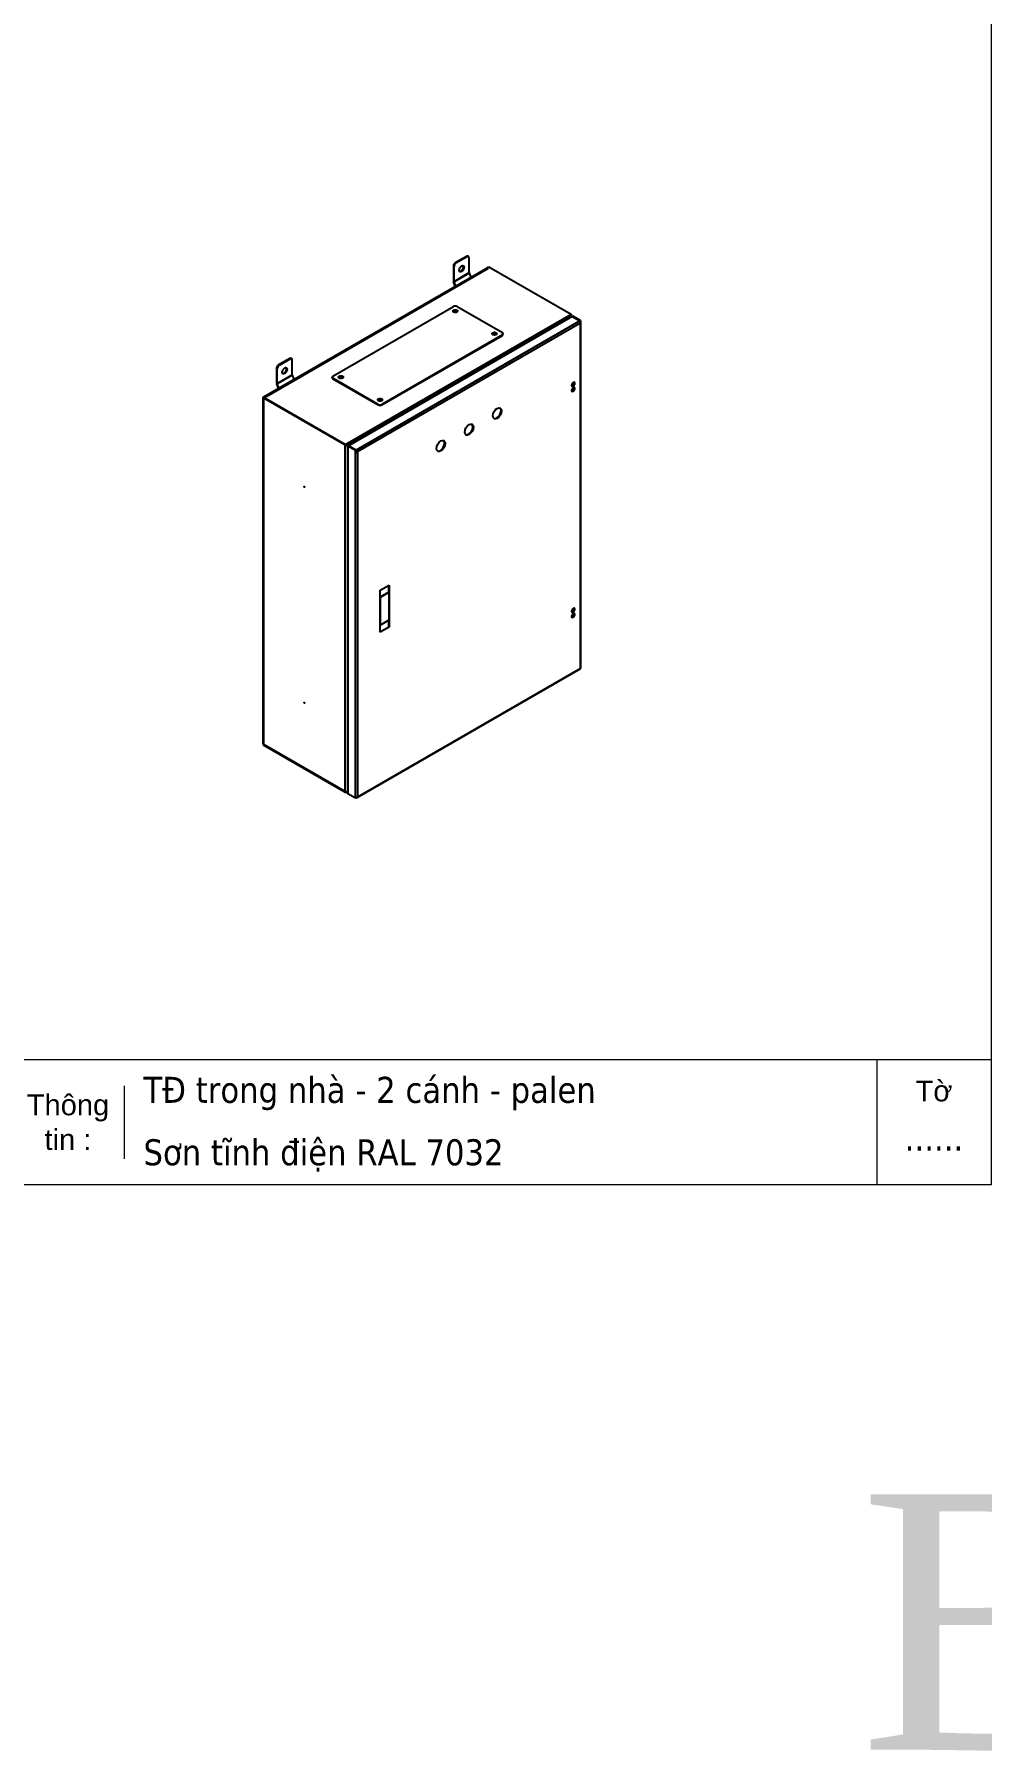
# Model space of a CAD drawing. Header units: inches. Extents: x 21 to 136330, y 8 to 58290.
# Drawn here: x 116648 to 118131, y 26559 to 29254 of the extents above; entities that cross this region are included whole.
import ezdxf
from ezdxf.enums import TextEntityAlignment as Align

# ---------------------------------------------------------------- set-up
doc = ezdxf.new("R2010")
doc.units = ezdxf.units.IN
doc.header["$MEASUREMENT"] = 0
doc.layers.add('0 TĂNG CỨNG', color=7, linetype='Continuous', lineweight=15)
doc.layers.add('1-EMC-ACESS', color=4, linetype='Continuous')
doc.layers.add('@.0.DM. NÉT CHÍNH', color=7, linetype='Continuous')
doc.styles.add('ARIAL', font='arial.ttf')
doc.styles.add('Tahoma (Input Text)', font='tahoma.ttf')

# ---------------------------------------------------------------- blocks, each defined once
blk = doc.blocks.new('KHUNG KT1')
at = {"color": 7}
for p, q in [((7128, -4752), (0, -4752)), ((6864, -4752), (6864, -5040)), ((5128.7, -4812), (5128.7, -4980))]:
    blk.add_line(p, q, dxfattribs=at)
blk.add_lwpolyline([(0, 0), (7128, 0), (7128, -5040), (0, -5040)], close=True, dxfattribs=at)
at = {"color": 2, "char_height": 48, "attachment_point": 5, "style": 'ARIAL'}
for s, insert, width in [('Tờ', (6996, -4824), 264), ('Thông\\Ptin :', (4998.8, -4896), 259.945)]:
    blk.add_mtext(s, dxfattribs=dict(at, insert=insert, width=width))
at = {"color": 1, "style": 'Tahoma (Input Text)', "flags": 8}
for tag, p in [('#01', (328.9, -4851.1)), ('#03', (1514.7, -4846.3)), ('#05', (2819, -4851.1)), ('#07', (4424, -4851.1)), ('#09', (5172.9, -4851.1)), ('#02', (189.8, -4995.1)), ('#04', (1755.3, -4995.1)), ('#06', (2727.8, -4995.1)), ('#08', (4382.7, -4995.1)), ('#10', (5172.9, -4995.1))]:
    blk.add_attdef(tag, p, '', height=60, dxfattribs=at)
blk.add_attdef('#11', text='', height=60, dxfattribs=at).set_placement((6996, -4961.6), align=Align.CENTER)
at = {"layer": '0 TĂNG CỨNG', "color": 1, "style": 'ARIAL'}
blk.add_attdef('#12', (852.8, -4987.6), '', height=60, dxfattribs=at)
blk = doc.blocks.new('ư122')
at = {"layer": '@.0.DM. NÉT CHÍNH'}
for p, q in [((171.4, 847.5), (153.7, 837.3)), ((154.7, 836.7), (153.7, 837.3)), ((172.4, 846.9), (154.7, 836.7)), ((171.4, 847.5), (172.4, 846.9)), ((174.5, 847.1), (173.4, 847.7)), ((175.4, 822.1), (175.4, 845.2)), ((-146.5, 627.6), (203.5, 829.6)), ((203.5, 828.6), (-143.6, 628.2)), ((204, 828.4), (-143.1, 628)), ((205.3, 828.3), (-142.4, 627.6)), ((150.7, 832.2), (151.8, 831.6)), ((150.7, 832.2), (150.7, 809.1)), ((150.7, 809.1), (151.8, 808.4)), ((151.8, 808.4), (151.8, 831.6)), ((151.8, 808.4), (175.4, 822.1)), ((175.5, 821.4), (151.9, 807.8)), ((175.5, 821.4), (178, 814.9)), ((203.5, 829.3), (206.4, 831)), ((203.5, 829.3), (205.3, 828.3)), ((203.5, 828.3), (203.5, 829.3)), ((203.7, 828.2), (203.5, 828.3)), ((205.3, 828.3), (205.3, 828.3)), ((205.3, 828.3), (205.3, 828.3)), ((206.4, 831), (334.9, 756.8)), ((151.9, 807.8), (151, 807.7)), ((153.6, 800.9), (151, 807.7)), ((154.4, 801.3), (151.9, 807.8)), ((-37.8, 660.1), (150.8, 768.9)), ((-18.6, 552.7), (334.9, 756.8)), ((153.7, 762.8), (150.3, 760.8)), ((153.7, 762.9), (153.7, 762.8)), ((157.1, 760.8), (153.7, 762.8)), ((156.7, 768.9), (227.4, 728.1)), ((335.6, 754.8), (335.6, 753.3)), ((335.2, 753.1), (-14.4, 551.3)), ((336.8, 753.2), (-13.5, 550.9)), ((-1, 544.6), (347.9, 746)), ((349.6, 742.9), (0.8, 541.5)), ((335.6, 754.4), (335.3, 754.6)), ((336.8, 753.2), (348.6, 746.4)), ((337.9, 753.8), (337, 753.3)), ((337, 753.1), (337, 753.3)), ((337, 753.3), (348.8, 746.5)), ((349.6, 747), (337.9, 753.8)), ((347.9, 746), (348.6, 746.4)), ((348.6, 745.4), (348.6, 746.4)), ((348.6, 745.4), (348.6, 745.4)), ((348.8, 746.5), (349.6, 747)), ((348.8, 745.2), (348.8, 746.5)), ((349.6, 744.9), (349.1, 744.6)), ((349.5, 743.8), (350.3, 744.3)), ((349.6, 747), (349.6, 744.9)), ((349.6, 202.6), (349.6, 742.9)), ((350.4, 203.7), (350.4, 743.9)), ((227.4, 724.7), (38.8, 615.8)), ((38.8, 614.8), (227.4, 723.7)), ((215, 727.4), (211.6, 725.5)), ((215, 727.5), (215, 727.4)), ((218.4, 725.5), (215, 727.4)), ((227.4, 723.7), (227.4, 724.7)), ((228.6, 725.4), (228.6, 726.4)), ((-105.6, 687.6), (-123.3, 677.4)), ((-122.2, 676.8), (-123.3, 677.4)), ((-104.5, 687), (-122.2, 676.8)), ((-105.6, 687.6), (-104.5, 687)), ((-102.5, 687.2), (-103.5, 687.8)), ((-101.6, 662.2), (-101.6, 685.3)), ((-126.2, 672.3), (-125.2, 671.7)), ((-126.2, 672.3), (-126.2, 649.2)), ((-126.2, 649.2), (-125.2, 648.5)), ((-125, 647.9), (-125.9, 647.8)), ((-123.3, 641), (-125.9, 647.8)), ((-125.2, 648.5), (-125.2, 671.7)), ((-125.2, 648.5), (-101.6, 662.2)), ((-101.5, 661.5), (-125, 647.9)), ((-122.5, 641.4), (-125, 647.9)), ((-101.5, 661.5), (-99, 655)), ((-39, 657.3), (-39, 658.4)), ((-37.8, 655.6), (-37.8, 656.7)), ((32.9, 615.8), (-37.8, 656.7)), ((-37.8, 655.6), (32.9, 614.8)), ((-25.4, 659.4), (-28.8, 657.4)), ((-25.4, 659.5), (-25.4, 659.4)), ((-22, 657.4), (-25.4, 659.4)), ((337, 644.8), (337, 648.8)), ((338.1, 649.9), (338.7, 650.2)), ((-147.2, 84.3), (-147.2, 626.5)), ((-147.1, 626.9), (-144.2, 628.6)), ((-18.6, 552.7), (-147.1, 626.9)), ((-147.1, 625.9), (-147.1, 626.9)), ((-18.6, 551.7), (-147.1, 625.9)), ((-18.6, 551.7), (-146.5, 625.5)), ((-146.5, 625.5), (-146.5, 83.2)), ((-142.4, 627.6), (-144.2, 628.6)), ((-142.4, 627.6), (-142.4, 627.6)), ((-142.4, 627.6), (-142.4, 627.6)), ((-142.4, 627.6), (-142.4, 627.6)), ((35.9, 624), (32.5, 622)), ((35.9, 624.1), (35.9, 624)), ((39.2, 622), (35.9, 624)), ((337, 636.6), (337, 640.6)), ((337.3, 644.9), (337.9, 645.3)), ((338.1, 644.4), (337.3, 644.9)), ((337.3, 636.8), (337.9, 637.1)), ((338.1, 636.2), (337.3, 636.8)), ((338.7, 644.7), (337.9, 645.3)), ((338.7, 636.6), (337.9, 637.1)), ((338.7, 644.7), (338.1, 644.4)), ((338.1, 641.7), (338.7, 642)), ((338.7, 636.6), (338.1, 636.2)), ((32.9, 614.8), (32.9, 615.8)), ((38.8, 614.8), (38.8, 615.8)), ((-18.6, 551.7), (-18.6, 552.7)), ((-18.6, 9.4), (-18.6, 551.7)), ((-16.9, 551.7), (-16.2, 551.3)), ((-16.2, 551.3), (-15.1, 550.7)), ((-15.3, 550.5), (-15.3, 7.9)), ((-14.5, 551), (-15.1, 550.7)), ((-14.9, 550.5), (-15.1, 550.7)), ((-14.9, 550.5), (-15.1, 550.7)), ((-15.1, 550.7), (-15.1, 550.5)), ((-14.5, 550.3), (-13.6, 550.8)), ((-14.5, 550.3), (-14.5, 6)), ((-2.7, 543.5), (-14.5, 550.3)), ((-13.6, 550.8), (-1.9, 544)), ((-1.7, 544.1), (-13.5, 550.9)), ((-13.5, 550.9), (-13.5, 550.8)), ((-1.9, 544), (-2.7, 543.5)), ((-2.7, 541.5), (-2.7, 543.5)), ((-2.7, 541.5), (-1.9, 542)), ((-2.7, 1.2), (-2.7, 541.5)), ((-1.9, 544), (-1.9, 542)), ((-1.9, 543.2), (-1.7, 543.1)), ((-1, 542.5), (-1.9, 543)), ((-1, 542.5), (-1.9, 543)), ((-1.7, 544.1), (-1, 544.6)), ((-1.7, 543.1), (-1.7, 544.1)), ((-1, 543.5), (-1.7, 543.1)), ((-1.6, 541.1), (-0.1, 542)), ((-1, 544.6), (-1, 543.5)), ((-1, 542.5), (-0.3, 542.9)), ((-1, 541.8), (-1, 542.5)), ((-0.2, 542.1), (-0.1, 542.2)), ((-0.2, 541.9), (-0.2, 542.1)), ((-0.1, 542), (-0.1, 543.8)), ((-0.1, 542), (0.8, 541.5)), ((0.8, 541.5), (0.8, 1.2)), ((36.2, 324.8), (50.3, 332.9)), ((36.2, 258.8), (36.2, 324.8)), ((49.4, 322), (49.4, 332.4)), ((50.3, 332.9), (50.3, 300.1)), ((36.2, 314.4), (49.4, 322)), ((50.2, 321.5), (36.2, 313.4)), ((36.2, 313.4), (36.2, 313.5)), ((36.2, 313.4), (36.2, 270.2)), ((50.2, 321.5), (49.4, 322)), ((50.2, 300.1), (50.2, 321.5)), ((50.3, 300.1), (50.2, 300.2)), ((50.3, 300.1), (50.2, 300.1)), ((50.2, 299.7), (50.3, 299.8)), ((50.2, 278.3), (50.2, 299.7)), ((50.3, 299.8), (50.3, 266.9)), ((36.2, 270.2), (50.2, 278.3)), ((36.2, 270.2), (36.2, 270.2)), ((49.4, 267.5), (49.4, 277.8)), ((337, 291), (337, 295)), ((337, 282.8), (337, 286.8)), ((337.3, 291.1), (337.9, 291.4)), ((338.1, 290.6), (337.3, 291.1)), ((337.3, 282.9), (337.9, 283.3)), ((338.1, 282.4), (337.3, 282.9)), ((338.7, 290.9), (337.9, 291.4)), ((338.7, 282.8), (337.9, 283.3)), ((338.1, 296), (338.7, 296.4)), ((338.7, 290.9), (338.1, 290.6)), ((338.1, 287.9), (338.7, 288.2)), ((338.7, 282.8), (338.1, 282.4)), ((36.2, 259.8), (49.4, 267.5)), ((50.3, 266.9), (36.2, 258.8)), ((50.3, 266.9), (49.4, 267.5)), ((0.3, 0.1), (349.1, 201.5)), ((0.8, 1.2), (349.6, 202.6)), ((-147, 83.6), (-147.1, 83.6)), ((-18.6, 9.4), (-147.1, 83.6)), ((-147.1, 83.6), (-147.1, 82.6)), ((-147.1, 82.6), (-18.6, 8.4)), ((-146.5, 83.2), (-18.6, 9.4)), ((-18.6, 9.4), (-18.6, 8.4)), ((-16.5, 8.8), (-15.3, 9.5)), ((-2.7, -0.8), (-14.5, 6)), ((-2.7, -0.8), (-2.7, 1.2)), ((-1.9, 0.9), (-1.9, -0.3)), ((-1.7, 0.8), (-1.9, 0.9)), ((-1.7, 0.8), (-1.6, 0.9)), ((-1.7, 0.8), (-1.7, -0.2)), ((-1, 0.2), (-1.7, -0.2)), ((-1, 0.2), (-1, 0.8)), ((-0.1, 0), (-0.1, 0.9)), ((-1.9, -0.3), (-2.7, -0.8)), ((-1.9, -0.1), (-1.7, -0.2))]:
    blk.add_line(p, q, dxfattribs=at)
for centre, major_axis, start_param, end_param in [((153.7, 833.9), (-2.08, -3.61), 3.926991, 5.497787), ((154.7, 833.3), (2.08, 3.61), 0.785398, 2.356194), ((171.4, 844.1), (2.08, 3.61), 0, 0.785398), ((172.4, 843.5), (2.08, 3.61), 5.497787, 7.068583), ((152.8, 807.8), (1.5, -2.6), 3.926991, 4.45059), ((162.5, 828.8), (-2.71, -4.69), 0.197088, 2.944505), ((176.4, 821.4), (-0.75, 1.3), 0.785398, 1.308997), ((205.3, 828.6), (2.5, 0), 1.770509, 2.356194), ((205.3, 826.2), (-1.25, 2.17), 5.497787, 6.283185), ((152.8, 807.8), (-0.75, 1.3), 0.785398, 1.308997), ((153.7, 760.8), (3.75, 0), 0.237941, 2.903652), ((153.7, 767.2), (4.17, 0), 0.785398, 2.356194), ((333.1, 754.8), (2.5, 0), 6.021386, 6.871467), ((224.4, 726.4), (4.17, 0), 5.497787, 7.068583), ((333.1, 753.8), (1.77, 3.06), 4.790313, 5.235988), ((347.9, 743.9), (1.25, -2.17), 1.832596, 2.356194), ((347.9, 743.9), (1.25, -2.17), 0.785398, 1.832596), ((347.9, 743.9), (2.5, 0), 0.261799, 0.785398), ((347.9, 743.9), (2.5, 0), 5.497787, 6.544985), ((215, 725.4), (3.75, 0), 0.237941, 2.903652), ((224.4, 725.4), (4.17, 0), 5.497787, 6.283185), ((-123.3, 674), (-2.08, -3.61), 3.926991, 5.497787), ((-122.2, 673.4), (2.08, 3.61), 0.785398, 2.356194), ((-105.6, 684.2), (2.08, 3.61), 0, 0.785398), ((-104.5, 683.6), (2.08, 3.61), 5.497787, 7.068583), ((-124.1, 647.9), (1.5, -2.6), 3.926991, 4.45059), ((-124.1, 647.9), (-0.75, 1.3), 0.785398, 1.308997), ((-114.4, 668.9), (-2.71, -4.69), 0.197088, 2.944505), ((-100.5, 661.5), (-0.75, 1.3), 0.785398, 1.308997), ((-34.9, 658.4), (-4.17, 0), 5.497787, 7.068583), ((-34.9, 657.3), (-4.17, 0), 0, 0.785398), ((-25.4, 657.3), (3.75, 0), 0.237941, 2.903652), ((338.1, 647.1), (-1.67, -2.89), 3.926991, 7.068583), ((337.9, 648), (1.67, 2.89), 3.926991, 6.01481), ((338.7, 647.5), (1.67, 2.89), 3.926991, 7.068583), ((-144.7, 626.5), (-2.5, 0), 5.497787, 6.623022), ((-142.4, 625.5), (-1.25, 2.17), 5.497787, 5.579459), ((35.9, 622), (3.75, 0), 0.237941, 2.903652), ((338.1, 639), (-1.67, -2.89), 3.926991, 7.068583), ((337.3, 647.6), (-1.67, -2.89), 0.268375, 0.785398), ((337.3, 639.5), (-1.67, -2.89), 0.268375, 0.785398), ((337.9, 639.8), (1.67, 2.89), 3.926991, 6.01481), ((338.7, 639.3), (1.67, 2.89), 3.926991, 7.068583), ((35.9, 617.5), (-4.17, 0), 0.785398, 2.356194), ((35.9, 616.5), (4.17, 0), 3.926991, 5.497787), ((218.5, 602.2), (-4.79, -8.3), 0.092363, 3.04923), ((174.3, 576.7), (-4.79, -8.3), 0.092363, 3.04923), ((-16.9, 552.7), (-2.5, 0), 0.785398, 1.832596), ((-1, 542.5), (2.5, 0), 3.926991, 4.45059), ((-1, 542.5), (-1.25, 0), 0.785398, 2.356194), ((-1, 542.5), (2.5, 0), 4.45059, 5.497787), ((-1, 542.5), (-1.25, 2.17), 4.974188, 5.497787), ((-1, 542.5), (0.63, -1.08), 0.785398, 2.356194), ((-1, 542.5), (-1.25, 2.17), 3.926991, 4.974188), ((130.1, 551.2), (-4.79, -8.3), 0.092363, 3.04923), ((337.9, 294.2), (1.67, 2.89), 3.926991, 6.01481), ((338.7, 293.7), (1.67, 2.89), 3.926991, 7.068583), ((338.1, 293.3), (-1.67, -2.89), 3.926991, 7.068583), ((338.1, 285.1), (-1.67, -2.89), 3.926991, 7.068583), ((337.3, 293.8), (-1.67, -2.89), 0.268375, 0.785398), ((337.3, 285.7), (-1.67, -2.89), 0.268375, 0.785398), ((337.9, 286), (1.67, 2.89), 3.926991, 6.01481), ((338.7, 285.5), (1.67, 2.89), 3.926991, 7.068583), ((347.9, 203.7), (1.25, -2.17), 0, 0.785398), ((347.9, 203.7), (2.5, 0), 5.497787, 6.283185), ((-144.7, 84.3), (-2.5, 0), 0, 0.785398), ((-16.9, 10.4), (2.5, 0), 3.926991, 4.974188), ((-16.9, 11.5), (-1.77, -3.06), 1.047198, 1.492872), ((-1, 2.3), (-2.5, 0), 0.785398, 1.308997), ((-1, 2.3), (-2.5, 0), 1.308997, 2.356194), ((-1, 2.3), (1.25, -2.17), 5.497787, 6.021386), ((-1, 2.3), (1.25, -2.17), 6.021386, 7.068583)]:
    blk.add_ellipse(centre, major_axis=major_axis, ratio=0.57735, start_param=start_param, end_param=end_param, dxfattribs=at)
for centre, major_axis in [((163.6, 828.2), (2.71, 4.69)), ((153.7, 761.8), (3.75, 0)), ((215, 726.4), (3.75, 0)), ((-113.4, 668.3), (2.71, 4.69)), ((-25.4, 658.4), (3.75, 0)), ((35.9, 623), (3.75, 0)), ((219.4, 601.7), (-4.79, -8.3)), ((175.2, 576.2), (-4.79, -8.3)), ((131, 550.7), (-4.79, -8.3)), ((-82.6, 486.6), (0.417, -0.722)), ((-82.6, 148.4), (0.417, -0.722))]:
    blk.add_ellipse(centre, major_axis=major_axis, ratio=0.57735, dxfattribs=at)
for points, knots in [([(334.9, 756.8), (335.1, 756.3), (335.3, 755.3), (335.3, 754.3), (335.2, 753.9), (335.1, 753.4), (335, 753)], [0, 0, 0, 0, 1.026322, 1.026322, 1.026322, 1.492872, 1.492872, 1.492872, 1.492872]), ([(336, 753.3), (336.2, 753.4), (336.4, 753.6), (336.6, 753.6), (336.7, 753.6), (336.7, 753.7), (336.7, 753.7)], [-0.4991094, -0.4991094, -0.4991094, -0.4991094, -0.3376904, -0.3376904, -0.3376904, -0.3123669, -0.3123669, -0.3123669, -0.3123669]), ([(-15.1, 550.7), (-15.5, 551.2), (-16.2, 551.8), (-17.1, 552.3), (-17.6, 552.5), (-18.1, 552.7), (-18.6, 552.7)], [0, 0, 0, 0, 1.026322, 1.026322, 1.026322, 1.570796, 1.570796, 1.570796, 1.570796]), ([(-15.3, 550.5), (-15.2, 550.5), (-15.1, 550.5), (-15, 550.5), (-14.9, 550.5), (-14.9, 550.5)], [0, 0, 0, 0, 0.05927995, 0.05927995, 0.09014285, 0.09014285, 0.09014285, 0.09014285]), ([(-14.9, 550.5), (-14.8, 550.6), (-14.6, 550.6), (-14.3, 550.6), (-14.1, 550.7), (-13.9, 550.8), (-13.9, 550.8), (-13.8, 550.8)], [0, 0, 0, 0, 0.0657669, 0.0657669, 0.1323234, 0.1323234, 0.156553, 0.156553, 0.156553, 0.156553]), ([(-14.1, 551.3), (-14.1, 551.2), (-14.1, 551.1), (-14.1, 550.9), (-14, 550.8), (-14, 550.7)], [-0.27624246, -0.27624246, -0.27624246, -0.27624246, -0.21413632, -0.21413632, -0.17938515, -0.17938515, -0.17938515, -0.17938515]), ([(-14, 551.3), (-14, 551.1), (-14, 551), (-14, 550.9), (-14, 550.8), (-14, 550.7)], [-0.29607044, -0.29607044, -0.29607044, -0.29607044, -0.23376334, -0.23376334, -0.20012323, -0.20012323, -0.20012323, -0.20012323]), ([(-18.6, 8.4), (-17.7, 8.3), (-16.7, 8.5), (-16, 9.2), (-15.7, 9.4), (-15.4, 9.8), (-15.3, 10.1)], [0, 0, 0, 0, 1.026322, 1.026322, 1.026322, 1.454382, 1.454382, 1.454382, 1.454382]), ([(-15.3, 7.9), (-15.3, 7.7), (-15.2, 7.5), (-15.2, 7.3), (-15.2, 7.3), (-15.2, 7.2), (-15.2, 7.1)], [-0.468655, -0.468655, -0.468655, -0.468655, -0.350237, -0.350237, -0.350237, -0.3033353, -0.3033353, -0.3033353, -0.3033353])]:
    blk.add_open_spline(points, degree=3, knots=knots, dxfattribs=at)
for points in [[(335.2, 753.1), (335.4, 753.2), (335.5, 753.2), (335.7, 753.3)], [(335.7, 753.3), (335.8, 753.3), (335.9, 753.3), (336, 753.3)], [(336, 753.3), (336.2, 753.3), (336.5, 753.3), (336.8, 753.2)], [(336.7, 753.7), (336.6, 753.5), (336.5, 753.4), (336.4, 753.3)], [(336.7, 753.7), (337.1, 753.8), (337.5, 753.8), (337.9, 753.8)], [(337, 753.3), (336.9, 753.3), (336.9, 753.2), (336.8, 753.2)], [(-15.2, 550.5), (-15.2, 550.5), (-15.3, 550.5), (-15.3, 550.5)], [(-14.5, 550.3), (-14.8, 550.4), (-15.1, 550.5), (-15.2, 550.5)], [(-14.9, 550.5), (-15, 550.5), (-15.1, 550.5), (-15.2, 550.5)], [(-14.1, 551.3), (-14.4, 551.4), (-14.6, 551.1), (-14.5, 550.6)], [(-14, 551.3), (-14, 551.3), (-14.1, 551.3), (-14.1, 551.3)], [(-13.5, 550.9), (-13.7, 551.1), (-13.9, 551.2), (-14, 551.3)], [(-13.8, 550.8), (-13.7, 550.8), (-13.7, 550.8), (-13.6, 550.8)], [(-15.2, 7.1), (-15.1, 6.7), (-14.9, 6.3), (-14.5, 6)]]:
    blk.add_open_spline(points, degree=3, dxfattribs=at)

msp = doc.modelspace()

# ---------------------------------------------------------------- block references
at = {"layer": '0 TĂNG CỨNG', "color": 1}
ref = msp.add_blockref('KHUNG KT1', (113306.2353, 30874.8737), dxfattribs=dict(at, xscale=0.6789308409752146, yscale=0.6789308409752146, zscale=0.6789308409752146))
ref.add_attrib('#10', 'Sơn tĩnh điện RAL 7032', (116818.2766, 27483.5731), dxfattribs={"layer": '0', "color": 1, "height": 40.73585, "style": 'Tahoma (Input Text)'})
ref.add_attrib('#09', 'TÐ trong nhà - 2 cánh - palen', (116818.2766, 27581.3391), dxfattribs={"layer": '0', "color": 1, "height": 40.73585, "style": 'Tahoma (Input Text)'})
ref.add_attrib('#11', '......', dxfattribs={"layer": '0', "color": 1, "height": 40.73585, "style": 'Tahoma (Input Text)'}).set_placement((118056.0244, 27506.2669), align=Align.CENTER)
at = {"layer": '@.0.DM. NÉT CHÍNH'}
msp.add_blockref('ư122', (117152.8293, 28059.2902), dxfattribs=at)

# ---------------------------------------------------------------- texts
at = {"layer": '1-EMC-ACESS', "color": 1, "linetype": 'ByBlock', "lineweight": -2, "insert": (121363.7299, 26968.5797), "char_height": 400.0752, "width": 13787.318684, "attachment_point": 2, "style": 'ARIAL'}
msp.add_mtext('{\\fTimes New Roman|b0|i0|c0|p18;\\C2;BẢN VẼ 2 CÁNH TÔN 1.2}', dxfattribs=at)

doc.saveas('drawing.dxf')
